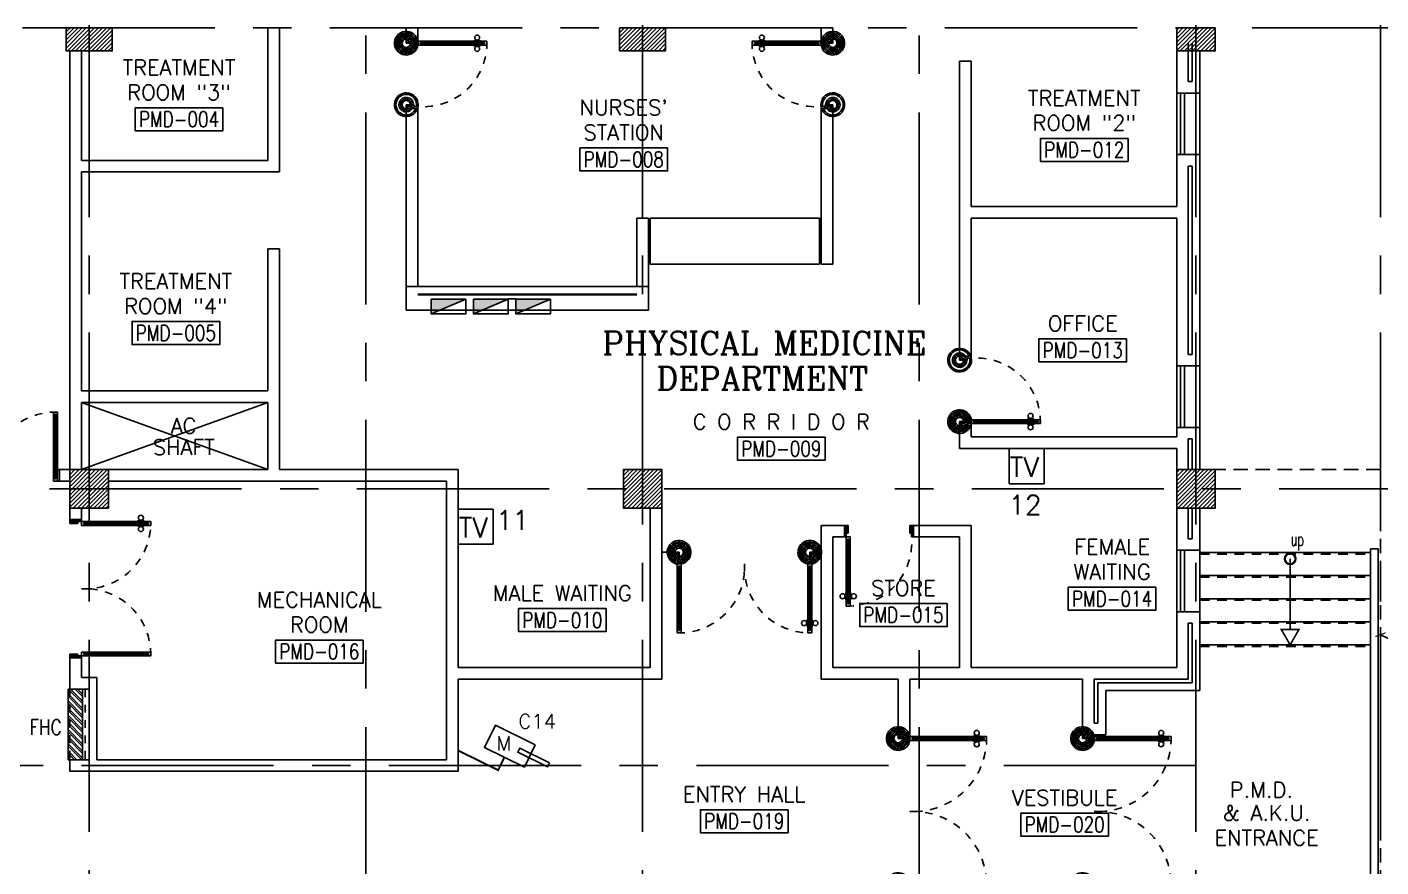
# Model space of a CAD drawing. Extents: x 417866.9 to 417960.2, y 43448 to 43538.2.
# Drawn here: x 417932.73 to 417950.34, y 43483.55 to 43494.48 of the extents above; entities that cross this region are included whole.
import ezdxf
from ezdxf.enums import TextEntityAlignment as Align

# ---------------------------------------------------------------- set-up
doc = ezdxf.new("R2010")
doc.units = 0
doc.header["$MEASUREMENT"] = 0
doc.header["$PDMODE"] = 3
doc.header["$PDSIZE"] = 0.1
for name, pattern in [('CENTERX2', [4, 2.5, -0.5, 0.5, -0.5]), ('HIDDEN', [0.375, 0.25, -0.125]), ('HIDDEN2', [0.1875, 0.125, -0.0625])]:
    doc.linetypes.add(name, pattern=pattern)
doc.layers.get('0').update_dxf_attribs({"color": 11, "linetype": 'CONTINUOUS'})
doc.layers.get('DEFPOINTS').update_dxf_attribs({"color": 11, "linetype": 'CONTINUOUS'})
for name, color, linetype in [('AX-DIM', 11, 'CONTINUOUS'), ('AXES', 11, 'CENTERX2'), ('CANOPY-LN', 11, 'CONTINUOUS'), ('COL', 11, 'CONTINUOUS'), ('COUNTER', 11, 'CONTINUOUS'), ('DIM', 11, 'CONTINUOUS'), ('DOOR', 11, 'CONTINUOUS'), ('E-CCTV', 4, 'CONTINUOUS'), ('E-PANELBX', 11, 'CONTINUOUS'), ('E-TV', 4, 'CONTINUOUS'), ('FHC', 11, 'CONTINUOUS'), ('Handrail', 11, 'CONTINUOUS'), ('HAT', 11, 'CONTINUOUS'), ('INSUL', 11, 'CONTINUOUS'), ('RM-BOX', 11, 'CONTINUOUS'), ('RM-NAME', 11, 'CONTINUOUS'), ('RM-NO', 11, 'CONTINUOUS'), ('SHAFT', 11, 'CONTINUOUS'), ('STR', 11, 'CONTINUOUS'), ('WALL', 11, 'CONTINUOUS'), ('WIN', 11, 'CONTINUOUS')]:
    doc.layers.add(name, color=color, linetype=linetype)
doc.styles.add('ROMANC', font='romanc', dxfattribs={"height": 0.1})
doc.styles.add('ROMANS', font='ROMANS.shx', dxfattribs={"width": 0.6})
doc.dimstyles.new('STANDARD in', dxfattribs={"dimtxt": 0.2, "dimasz": 0.1, "dimexe": 0.07, "dimexo": 0.05, "dimgap": 0.1, "dimtad": 1, "dimdec": 0, "dimlfac": 1000, "dimzin": 0, "dimdsep": 46, "dimtxsty": 'ROMANS', "dimblk": 'ARCHTICK', "dimcen": 0.05, "dimdle": 0.05, "dimclrd": 7, "dimclre": 7, "dimclrt": 2, "dimadec": 0, "dimazin": 0, "dimtfac": 1, "dimtdec": 0, "dimtmove": 2, "dimatfit": 3, "dimldrblk": 'ARCHTICK', "dimfxl": 0, "dimtolj": 1, "dimtzin": 0, "dimarcsym": 0})
pattern_1 = [(45, (417480.111385, 43455.963322), (-0.0265165043, 0.0265165043), [])]

# ---------------------------------------------------------------- blocks, each defined once
blk = doc.blocks.new('_ARCHTICK')
at = {"color": 0, "linetype": 'ByBlock', "const_width": 0.15}
blk.add_lwpolyline([(-0.5, -0.5), (0.5, 0.5)], dxfattribs=at)
blk = doc.blocks.new('*D194')
at = {"layer": 'AX-DIM', "color": 7, "lineweight": -2}
for p, q in [((417958.819, 43525.994), (417958.819, 43466.574)), ((417948.237, 43525.944), (417958.889, 43525.944)), ((417948.237, 43466.624), (417958.889, 43466.624))]:
    blk.add_line(p, q, dxfattribs=at)
at = {"layer": 'DEFPOINTS', "color": 0}
for p in [(417948.187, 43525.944), (417948.187, 43466.624), (417958.819, 43466.624)]:
    blk.add_point(p, dxfattribs=at)
at = {"layer": 'AX-DIM', "color": 7, "lineweight": -2, "xscale": 0.1, "yscale": 0.1, "zscale": 0.1}
for p, rotation in [((417958.819, 43525.944), 90), ((417958.819, 43466.624), 270)]:
    blk.add_blockref('_ARCHTICK', p, dxfattribs=dict(at, rotation=rotation))
at = {"layer": 'AX-DIM', "color": 2, "insert": (417958.619, 43496.284), "char_height": 0.2, "attachment_point": 5, "rotation": 90, "style": 'ROMANS'}
blk.add_mtext('\\A1;59320', dxfattribs=at)
blk = doc.blocks.new('A$C272A55A0')
at = {"layer": 'DOOR', "color": 0, "linetype": 'ByBlock'}
for p, q in [((0, 900), (0, 1050)), ((50, 1050), (0, 1050)), ((0, 900), (25, 900)), ((25, 950), (50, 950)), ((25, 900), (25, 950)), ((75, 900), (25, 900)), ((25, 850), (25, 900)), ((50, 950), (50, 1050)), ((75, 900), (75, 850)), ((1725, 900), (1775, 900)), ((1725, 900), (1725, 850)), ((1750, 950), (1750, 1050)), ((1750, 1050), (1800, 1050)), ((1775, 950), (1750, 950)), ((1775, 900), (1775, 950)), ((1800, 900), (1775, 900)), ((1775, 850), (1775, 900)), ((1800, 1050), (1800, 900)), ((42, 850), (25, 850)), ((58, 870), (42, 870)), ((42, 870), (42, 850)), ((58, 850), (58, 870)), ((75, 850), (58, 850)), ((1725, 850), (1742, 850)), ((1742, 870), (1758, 870)), ((1742, 850), (1742, 870)), ((1758, 870), (1758, 850)), ((1758, 850), (1775, 850)), ((25, 50), (42, 50)), ((25, 50), (25, 0)), ((25, 0), (75, 0)), ((75, 0), (25, 0)), ((42, 50), (42, 30)), ((42, 30), (58, 30)), ((58, 50), (75, 50)), ((58, 50), (58, 30)), ((75, 50), (75, 0)), ((1718, 160), (1709, 160)), ((1709, 95), (1709, 160)), ((1718, 95), (1709, 95)), ((1725, 173), (1718, 173)), ((1718, 173), (1718, 83)), ((1718, 95), (1718, 160)), ((1725, 83), (1718, 83)), ((1742, 50), (1725, 50)), ((1725, 50), (1725, 0)), ((1775, 0), (1725, 0)), ((1725, 0), (1775, 0)), ((1742, 50), (1742, 30)), ((1758, 30), (1742, 30)), ((1775, 50), (1758, 50)), ((1758, 50), (1758, 30)), ((1775, 173), (1782, 173)), ((1775, 83), (1782, 83)), ((1775, 50), (1775, 0)), ((1782, 173), (1782, 83)), ((1782, 160), (1791, 160)), ((1782, 95), (1782, 160)), ((1782, 95), (1791, 95)), ((1791, 95), (1791, 160))]:
    blk.add_line(p, q, dxfattribs=at)
at = {"layer": 'DOOR', "color": 9, "linetype": 'ByBlock'}
for p, q in [((50, 1050), (0, 1010)), ((50, 1050), (0, 937)), ((50, 1050), (37, 950)), ((1750, 1050), (1800, 1010)), ((1750, 1050), (1800, 937)), ((1750, 1050), (1763, 950))]:
    blk.add_line(p, q, dxfattribs=at)
at = {"layer": 'DOOR', "linetype": 'ByBlock'}
for p, q in [((25, 850), (25, 50)), ((42, 850), (42, 50)), ((58, 850), (58, 50)), ((75, 50), (75, 850)), ((1725, 50), (1725, 850)), ((1742, 850), (1742, 50)), ((1758, 850), (1758, 50)), ((1775, 850), (1775, 50))]:
    blk.add_line(p, q, dxfattribs=at)
at = {"layer": 'DOOR', "color": 0, "linetype": 'ByBlock'}
for centre in [(1676, 128), (1824, 128)]:
    blk.add_circle(centre, 32.4, dxfattribs=at)
at = {"layer": 'DOOR', "color": 9, "linetype": 'ByBlock'}
for centre, radius, start, end in [((50, 1050), 54.4, 203.2074, 270), ((50, 1050), 74.4, 227.7764, 270), ((50, 1050), 94.4, 238.0182, 270), ((50, 1050), 114, 244.0838, 257.3774), ((50, 1050), 134, 248.1598, 259.28), ((50, 1050), 154, 251.1053, 256.2858), ((50, 1050), 34.4, 180, 270), ((50, 1050), 14.4, 180, 270), ((1750, 1050), 14.4, 270, 0), ((1750, 1050), 34.4, 270, 0), ((1750, 1050), 54.4, 270, 336.7926), ((1750, 1050), 74.4, 270, 312.2236), ((1750, 1050), 94.4, 270, 301.9818), ((1750, 1050), 114, 282.6226, 295.9162), ((1750, 1050), 134, 280.72, 291.8402), ((1750, 1050), 154, 283.7142, 288.8947)]:
    blk.add_arc(centre, radius, start, end, dxfattribs=at)
at = {"layer": 'DOOR', "linetype": 'HIDDEN', "ltscale": 0.5}
for centre, start, end in [((50, 851), 268.3174, 3.2965), ((1750, 851), 176.7035, 271.6826)]:
    blk.add_arc(centre, 851, start, end, dxfattribs=at)
at = {"layer": 'WALL', "linetype": 'ByBlock'}
blk.add_line((1800, 900), (1800, 1050), dxfattribs=at)
blk = doc.blocks.new('RM1')
at = {"layer": 'RM-BOX'}
blk.add_lwpolyline([(570, -200), (-570, -200), (-570, -500), (570, -500)], close=True, dxfattribs=at)
at = {"layer": 'RM-NAME', "style": 'ROMANS'}
for tag, p in [('ROOMNAME1', (0, 324)), ('ROOMNAME2', (0, 0))]:
    blk.add_attdef(tag, text='', height=200, dxfattribs=at).set_placement(p, align=Align.MIDDLE)
at = {"layer": 'RM-NO', "style": 'ROMANS', "width": 0.8}
blk.add_attdef('ROOMNO', text='', height=200, dxfattribs=at).set_placement((0, -350), align=Align.MIDDLE)
blk = doc.blocks.new('COL50')
at = {"layer": 'COL'}
blk.add_lwpolyline([(-250, 250), (-250, -250), (250, -250), (250, 250)], close=True, dxfattribs=at)
blk = doc.blocks.new('*X58')
at = {"color": 0}
for p, q in [((238729, 32271), (239219, 32761)), ((238729, 32324), (239165, 32761)), ((238729, 32377), (239112, 32761)), ((238729, 32430), (239059, 32761)), ((238729, 32483), (239006, 32761)), ((238729, 32536), (238953, 32761)), ((238729, 32589), (238900, 32761)), ((238729, 32642), (238847, 32761)), ((238729, 32695), (238794, 32761)), ((238729, 32748), (238741, 32761)), ((238772, 32261), (239229, 32718)), ((238825, 32261), (239229, 32665)), ((238878, 32261), (239229, 32612)), ((238931, 32261), (239229, 32559)), ((238984, 32261), (239229, 32506)), ((239037, 32261), (239229, 32453)), ((239090, 32261), (239229, 32400)), ((239143, 32261), (239229, 32347)), ((239196, 32261), (239229, 32294))]:
    blk.add_line(p, q, dxfattribs=at)
blk = doc.blocks.new('DOOR90')
at = {"layer": 'DOOR', "color": 7, "linetype": 'ByBlock'}
for p, q in [((-150, 0), (0, 0)), ((-150, 0), (-150, -25)), ((0, -50), (-114, 0)), ((0, -50), (-40, 0)), ((0, -50), (0, 0)), ((-1000, -25), (-1050, -25)), ((-1050, -75), (-1050, -25)), ((-1050, -25), (-1050, -75)), ((-1000, -75), (-1050, -75)), ((-1000, -42), (-1020, -42)), ((-1020, -42), (-1020, -58)), ((-1000, -58), (-1020, -58)), ((-1000, -25), (-1000, -42)), ((-1000, -58), (-1000, -75)), ((-878, -18), (-968, -18)), ((-968, -25), (-968, -18)), ((-968, -75), (-968, -82)), ((-878, -82), (-968, -82)), ((-955, -9), (-890, -9)), ((-955, -18), (-955, -9)), ((-955, -18), (-890, -18)), ((-955, -82), (-890, -82)), ((-955, -82), (-955, -91)), ((-955, -91), (-890, -91)), ((-890, -18), (-890, -9)), ((-890, -82), (-890, -91)), ((-878, -25), (-878, -18)), ((-878, -75), (-878, -82)), ((-200, -25), (-150, -25)), ((-200, -42), (-200, -25)), ((-180, -42), (-200, -42)), ((-200, -58), (-180, -58)), ((-200, -75), (-200, -58)), ((-150, -75), (-200, -75)), ((-180, -58), (-180, -42)), ((-150, -25), (-100, -25)), ((-150, -75), (-150, -25)), ((-100, -25), (-100, -50)), ((0, -50), (-100, -37)), ((-100, -50), (0, -50)), ((-150, -875), (-100, -875)), ((-150, -900), (-150, -875)), ((0, -850), (-114, -900)), ((-100, -875), (-100, -850)), ((0, -850), (-100, -863)), ((-100, -850), (0, -850)), ((0, -850), (-40, -900)), ((0, -850), (0, -900)), ((-150, -900), (0, -900)), ((0, -900), (-150, -900))]:
    blk.add_line(p, q, dxfattribs=at)
at = {"layer": 'DOOR', "linetype": 'ByBlock'}
for p, q in [((-200, -25), (-1000, -25)), ((-200, -42), (-1000, -42)), ((-200, -58), (-1000, -58)), ((-1000, -75), (-200, -75))]:
    blk.add_line(p, q, dxfattribs=at)
at = {"layer": 'DOOR', "color": 7, "linetype": 'ByBlock'}
for centre in [(-923, 24), (-923, -124)]:
    blk.add_circle(centre, 32.4, dxfattribs=at)
for centre, radius, start, end in [((0, -50), 154, 161.1053, 166.2858), ((0, -50), 94.4, 148.0182, 180), ((0, -50), 134, 158.1598, 169.28), ((0, -50), 114, 154.0838, 167.3774), ((0, -50), 74.4, 137.7764, 180), ((0, -50), 54.4, 113.2074, 180), ((0, -50), 34.4, 90, 180), ((0, -50), 14.4, 90, 180), ((0, -850), 134, 190.72, 201.8402), ((0, -850), 94.4, 180, 211.9818), ((0, -850), 74.4, 180, 222.2236), ((0, -850), 54.4, 180, 246.7926), ((0, -850), 34.4, 180, 270), ((0, -850), 14.4, 180, 270), ((0, -850), 154, 193.7142, 198.8947)]:
    blk.add_arc(centre, radius, start, end, dxfattribs=at)
at = {"layer": 'DOOR', "linetype": 'HIDDEN', "ltscale": 0.5}
blk.add_arc((-222, -50), 828, 178.2701, 275.003, dxfattribs=at)
blk = doc.blocks.new('*X56')
at = {"color": 0}
for p, q in [((245929, 32312), (246378, 32761)), ((245929, 32365), (246325, 32761)), ((245929, 32418), (246272, 32761)), ((245929, 32471), (246219, 32761)), ((245929, 32524), (246166, 32761)), ((245929, 32577), (246113, 32761)), ((245929, 32630), (246060, 32761)), ((245929, 32683), (246007, 32761)), ((245929, 32736), (245954, 32761)), ((245929, 32259), (246429, 32759)), ((245984, 32261), (246429, 32706)), ((246037, 32261), (246429, 32652)), ((246090, 32261), (246429, 32599)), ((246143, 32261), (246429, 32546)), ((246196, 32261), (246429, 32493)), ((246249, 32261), (246429, 32440)), ((246302, 32261), (246429, 32387)), ((246355, 32261), (246429, 32334)), ((246408, 32261), (246429, 32281))]:
    blk.add_line(p, q, dxfattribs=at)
blk = doc.blocks.new('A$C010A25D0')
at = {"layer": 'DOOR', "color": 0, "linetype": 'ByBlock'}
for p, q in [((0, 2031), (0, 1981)), ((0, 1981), (0, 2031)), ((50, 2031), (0, 2031)), ((50, 1981), (0, 1981)), ((30, 2014), (30, 1998)), ((50, 2014), (30, 2014)), ((50, 1998), (30, 1998)), ((50, 2031), (50, 2014)), ((50, 1998), (50, 1981)), ((83, 2031), (83, 2038)), ((173, 2038), (83, 2038)), ((83, 1981), (83, 1974)), ((173, 1974), (83, 1974)), ((95, 2038), (95, 2047)), ((95, 2047), (160, 2047)), ((95, 2038), (160, 2038)), ((95, 1974), (95, 1965)), ((95, 1974), (160, 1974)), ((95, 1965), (160, 1965)), ((160, 2038), (160, 2047)), ((160, 1974), (160, 1965)), ((173, 2031), (173, 2038)), ((173, 1981), (173, 1974)), ((950, 2014), (950, 2031)), ((950, 2031), (1000, 2031)), ((970, 2014), (950, 2014)), ((950, 1981), (950, 1998)), ((950, 1998), (970, 1998)), ((1000, 1981), (950, 1981)), ((970, 1998), (970, 2014)), ((1000, 2056), (1000, 2031)), ((1000, 2056), (1150, 2056)), ((1000, 1981), (1000, 2031)), ((1000, 2031), (1050, 2031)), ((1050, 2031), (1050, 2006)), ((1050, 2006), (1150, 2006)), ((1150, 2006), (1150, 2056)), ((50, 131), (0, 131)), ((0, 131), (0, 81)), ((0, 81), (0, 131)), ((50, 81), (0, 81)), ((50, 114), (30, 114)), ((30, 98), (30, 114)), ((50, 98), (30, 98)), ((50, 114), (50, 131)), ((50, 81), (50, 98)), ((173, 138), (83, 138)), ((83, 131), (83, 138)), ((83, 81), (83, 74)), ((173, 74), (83, 74)), ((95, 147), (160, 147)), ((95, 138), (95, 147)), ((95, 138), (160, 138)), ((95, 74), (160, 74)), ((95, 74), (95, 65)), ((95, 65), (160, 65)), ((160, 138), (160, 147)), ((160, 74), (160, 65)), ((173, 131), (173, 138)), ((173, 81), (173, 74)), ((1000, 131), (950, 131)), ((950, 131), (950, 114)), ((950, 114), (970, 114)), ((970, 98), (950, 98)), ((950, 98), (950, 81)), ((950, 81), (1000, 81)), ((970, 114), (970, 98)), ((1000, 131), (1000, 81)), ((1000, 56), (1000, 81)), ((1000, 81), (1050, 81)), ((1000, 56), (1150, 56)), ((1050, 81), (1050, 106)), ((1050, 106), (1150, 106)), ((1150, 106), (1150, 56))]:
    blk.add_line(p, q, dxfattribs=at)
at = {"layer": 'DOOR', "linetype": 'ByBlock'}
for p, q in [((950, 2031), (50, 2031)), ((950, 2014), (50, 2014)), ((950, 1998), (50, 1998)), ((50, 1981), (950, 1981)), ((50, 131), (950, 131)), ((950, 114), (50, 114)), ((950, 98), (50, 98)), ((950, 81), (50, 81)), ((1150, 56), (1000, 56))]:
    blk.add_line(p, q, dxfattribs=at)
at = {"layer": 'DOOR', "color": 9, "linetype": 'ByBlock'}
for p, q in [((1150, 2006), (1037, 2056)), ((1150, 2006), (1050, 2019)), ((1150, 2006), (1110, 2056)), ((1150, 106), (1037, 56)), ((1150, 106), (1050, 93)), ((1150, 106), (1110, 56))]:
    blk.add_line(p, q, dxfattribs=at)
at = {"layer": 'DOOR', "color": 0, "linetype": 'ByBlock'}
for centre in [(128, 2079), (128, 1932), (128, 179), (128, 32)]:
    blk.add_circle(centre, 32.4, dxfattribs=at)
at = {"layer": 'DOOR', "linetype": 'HIDDEN', "ltscale": 0.5}
for centre, start, end in [((951, 2006), 178.494, 272.9568), ((951, 106), 87.0432, 181.506)]:
    blk.add_arc(centre, 951, start, end, dxfattribs=at)
at = {"layer": 'DOOR', "color": 9, "linetype": 'ByBlock'}
for centre, radius, start, end in [((1150, 2006), 154, 161.1053, 166.2858), ((1150, 2006), 134, 158.1598, 169.28), ((1150, 2006), 114, 154.0838, 167.3774), ((1150, 2006), 94.4, 148.0182, 180), ((1150, 2006), 74.4, 137.7764, 180), ((1150, 2006), 54.4, 113.2074, 180), ((1150, 2006), 34.4, 90, 180), ((1150, 2006), 14.4, 90, 180), ((1150, 106), 154, 193.7142, 198.8947), ((1150, 106), 134, 190.72, 201.8402), ((1150, 106), 114, 192.6226, 205.9162), ((1150, 106), 94.4, 180, 211.9818), ((1150, 106), 74.4, 180, 222.2236), ((1150, 106), 54.4, 180, 246.7926), ((1150, 106), 34.4, 180, 270), ((1150, 106), 14.4, 180, 270)]:
    blk.add_arc(centre, radius, start, end, dxfattribs=at)
at = {"layer": 'WALL'}
blk.add_line((1000, 56), (1150, 56), dxfattribs=at)
blk = doc.blocks.new('*X68')
at = {"color": 0}
for p, q in [((253129, 32299), (253590, 32761)), ((253129, 32352), (253537, 32761)), ((253129, 32405), (253484, 32761)), ((253129, 32458), (253431, 32761)), ((253129, 32511), (253378, 32761)), ((253129, 32564), (253325, 32761)), ((253129, 32617), (253272, 32761)), ((253129, 32670), (253219, 32761)), ((253129, 32723), (253166, 32761)), ((253143, 32261), (253629, 32746)), ((253197, 32261), (253629, 32693)), ((253250, 32261), (253629, 32640)), ((253303, 32261), (253629, 32587)), ((253356, 32261), (253629, 32534)), ((253409, 32261), (253629, 32481)), ((253462, 32261), (253629, 32428)), ((253515, 32261), (253629, 32375)), ((253568, 32261), (253629, 32322)), ((253621, 32261), (253629, 32269))]:
    blk.add_line(p, q, dxfattribs=at)
blk = doc.blocks.new('E-PBX')
at = {"layer": 'E-PANELBX'}
h = blk.add_hatch(color=256, dxfattribs=at)
h.paths.add_polyline_path([(34, 190), (-225, 190), (34, 81)])
h.paths.add_polyline_path([(225, 190), (34, 190), (34, 81), (225, 0)])
blk.add_line((225, 0), (-225, 190), dxfattribs=at)
blk.add_lwpolyline([(-225, 190), (225, 190), (225, 0), (-225, 0)], close=True, dxfattribs=at)
blk = doc.blocks.new('fe-door')
at = {"layer": 'DOOR', "color": 0, "linetype": 'ByBlock'}
for p, q in [((-900, 1775), (-900, 1725)), ((-900, 1725), (-900, 1775)), ((-850, 1775), (-900, 1775)), ((-850, 1775), (-850, 1758)), ((-818, 1775), (-818, 1782)), ((-728, 1782), (-818, 1782)), ((-805, 1782), (-805, 1791)), ((-805, 1791), (-740, 1791)), ((-805, 1782), (-740, 1782)), ((-740, 1782), (-740, 1791)), ((-728, 1775), (-728, 1782)), ((-50, 1758), (-50, 1775)), ((-50, 1775), (0, 1775)), ((150, 1800), (0, 1800)), ((0, 1800), (0, 1775)), ((0, 1725), (0, 1775)), ((0, 1775), (150, 1775)), ((150, 1775), (150, 1800)), ((-850, 1725), (-900, 1725)), ((-870, 1758), (-870, 1742)), ((-850, 1758), (-870, 1758)), ((-850, 1742), (-870, 1742)), ((-850, 1742), (-850, 1725)), ((-818, 1725), (-818, 1718)), ((-728, 1718), (-818, 1718)), ((-805, 1718), (-805, 1709)), ((-805, 1718), (-740, 1718)), ((-805, 1709), (-740, 1709)), ((-740, 1718), (-740, 1709)), ((-728, 1725), (-728, 1718)), ((-30, 1758), (-50, 1758)), ((-50, 1725), (-50, 1742)), ((-50, 1742), (-30, 1742)), ((0, 1725), (-50, 1725)), ((-30, 1742), (-30, 1758)), ((0, 75), (0, 25)), ((0, 75), (50, 75)), ((0, 0), (0, 25)), ((0, 25), (50, 25)), ((150, 25), (0, 25)), ((0, 0), (150, 0)), ((30, 58), (30, 42)), ((50, 58), (30, 58)), ((30, 42), (50, 42)), ((50, 75), (50, 58)), ((50, 42), (50, 25)), ((150, 25), (150, 0)), ((850, 58), (850, 75)), ((850, 75), (900, 75)), ((850, 58), (870, 58)), ((850, 25), (850, 42)), ((850, 42), (870, 42)), ((850, 25), (900, 25)), ((870, 42), (870, 58)), ((900, 25), (900, 75)), ((900, 75), (900, 25))]:
    blk.add_line(p, q, dxfattribs=at)
at = {"layer": 'DOOR', "linetype": 'ByBlock'}
for p, q in [((-50, 1775), (-850, 1775)), ((-50, 1758), (-850, 1758)), ((-50, 1742), (-850, 1742)), ((-850, 1725), (-50, 1725)), ((850, 75), (50, 75)), ((50, 58), (850, 58)), ((50, 42), (850, 42)), ((50, 25), (850, 25))]:
    blk.add_line(p, q, dxfattribs=at)
at = {"layer": 'DOOR', "color": 0, "linetype": 'ByBlock'}
for centre in [(-773, 1824), (-773, 1676)]:
    blk.add_circle(centre, 32.4, dxfattribs=at)
at = {"layer": 'DOOR', "linetype": 'HIDDEN', "ltscale": 0.5}
for centre, start, end in [((-49, 1750), 178.3174, 273.2965), ((49, 50), 358.3174, 93.2965)]:
    blk.add_arc(centre, 851, start, end, dxfattribs=at)
at = {"layer": 'WALL'}
for p, q in [((0, 1800), (150, 1800)), ((0, 0), (150, 0))]:
    blk.add_line(p, q, dxfattribs=at)
at = {"layer": 'WALL', "linetype": 'ByBlock'}
blk.add_line((0, 1800), (150, 1800), dxfattribs=at)

msp = doc.modelspace()

# ---------------------------------------------------------------- hatches: boundary and pattern name
at = {"layer": 'FHC', "linetype": 'ByBlock', "ltscale": 0.3}
h = msp.add_hatch(dxfattribs=at)
h.set_pattern_fill('ANSI32', color=11, scale=175, angle=-90, style=0)
h.set_pattern_definition([(315, (417902.21061, 43718.0655), (0.046403882, 0.046403882), []), (315, (417902.21061, 43718.034566), (0.046403882, 0.046403882), [])])
h.paths.add_polyline_path([(417933.2616, 43484.9493), (417933.4516, 43484.9493), (417933.4516, 43485.8693), (417933.2616, 43485.8693)])
h.paths.add_polyline_path([(417932.8405, 43486.0819), (417933.2613, 43486.0819), (417933.2613, 43485.8194), (417932.8405, 43485.8194)], flags=9)
at = {"layer": 'HAT'}
h = msp.add_hatch(dxfattribs=at)
h.set_pattern_fill('ANSI31', color=256, scale=0.3, style=0)
h.set_pattern_definition(pattern_1)
h.paths.add_polyline_path([(417933.5366, 43494.1743), (417933.5366, 43494.4743), (417933.8366, 43494.4743), (417933.8366, 43494.1743)])
h.paths.add_polyline_path([(417933.2366, 43494.1743), (417933.2366, 43494.4743), (417933.5366, 43494.4743), (417933.5366, 43494.1743)])
h = msp.add_hatch(dxfattribs=at)
h.set_pattern_fill('ANSI31', color=256, scale=0.3, style=0)
h.set_pattern_definition(pattern_1)
h.paths.add_polyline_path([(417940.7366, 43494.4743), (417940.7366, 43494.1743), (417940.4366, 43494.1743), (417940.4366, 43494.4743)])
h.paths.add_polyline_path([(417941.0366, 43494.4743), (417941.0366, 43494.1743), (417940.7366, 43494.1743), (417940.7366, 43494.4743)])
h = msp.add_hatch(dxfattribs=at)
h.set_pattern_fill('ANSI31', color=256, scale=0.3, style=0)
h.set_pattern_definition([(45, (417480.111385, 43455.643322), (-0.0265165043, 0.0265165043), [])])
h.paths.add_polyline_path([(417947.9366, 43494.4743), (417947.6866, 43494.4743), (417947.6866, 43494.1743), (417947.9366, 43494.1743)])
h.paths.add_polyline_path([(417948.1866, 43494.4743), (417947.9366, 43494.4743), (417947.9366, 43494.1743), (417948.1866, 43494.1743)])

# ---------------------------------------------------------------- linework, layer by layer
at = {"layer": 'AXES'}
for p, q in [((417933.5366, 43460.01), (417933.5366, 43537.5491)), ((417940.7366, 43460.01), (417940.7366, 43537.5491)), ((417947.9366, 43460.01), (417947.9366, 43537.5491)), ((417950.3366, 43460.01), (417950.3366, 43537.5491)), ((417937.1366, 43466.8743), (417937.1366, 43525.6943)), ((417944.3366, 43466.8743), (417944.3366, 43525.6943)), ((417959.1694, 43494.4743), (417889.6966, 43494.4743)), ((417959.5194, 43488.4743), (417889.6966, 43488.4743)), ((417947.9366, 43484.8743), (417873.4766, 43484.8743))]:
    msp.add_line(p, q, dxfattribs=at)
at = {"layer": 'CANOPY-LN', "linetype": 'HIDDEN2', "ltscale": 1.5}
for p, q in [((417950.3366, 43488.7243), (417948.1866, 43488.7243)), ((417950.3366, 43481.0243), (417950.3366, 43488.7243))]:
    msp.add_line(p, q, dxfattribs=at)
at = {"layer": 'COL'}
for points in [[(417933.2366, 43494.4743), (417933.8366, 43494.4743), (417933.8366, 43494.1743), (417933.2366, 43494.1743)], [(417941.0366, 43494.1743), (417940.4366, 43494.1743), (417940.4366, 43494.4743), (417941.0366, 43494.4743)], [(417947.6866, 43494.4743), (417948.1866, 43494.4743), (417948.1866, 43494.1743), (417947.6866, 43494.1743)]]:
    msp.add_lwpolyline(points, close=True, dxfattribs=at)
at = {"layer": 'COUNTER'}
msp.add_lwpolyline([(417940.8366, 43491.9993), (417940.8366, 43491.3993), (417943.0366, 43491.3993), (417943.0366, 43491.9993)], close=True, dxfattribs=at)
at = {"layer": 'E-CCTV', "color": 4, "const_width": 0.025}
msp.add_lwpolyline([(417938.9394, 43484.9808), (417938.8572, 43484.8134), (417938.3381, 43485.0685)], dxfattribs=at)
at = {"layer": 'E-CCTV', "color": 4, "linetype": 'Continuous'}
for points in [[(417939.3412, 43485.1421), (417938.8217, 43485.3974), (417938.6797, 43485.1084), (417939.1992, 43484.8531)], [(417939.5257, 43484.9102), (417939.1399, 43485.0998), (417939.1132, 43485.0456), (417939.4991, 43484.856)]]:
    msp.add_3dface(points, dxfattribs=at)
at = {"layer": 'E-PANELBX'}
msp.add_line((417939.088, 43490.9493), (417938.988, 43490.9493), dxfattribs=at)
at = {"layer": 'E-TV', "color": 4}
for p, q in [((417945.9609, 43488.9993), (417945.506, 43488.9993)), ((417945.506, 43488.9993), (417945.506, 43488.5416)), ((417945.9609, 43488.9993), (417945.9609, 43488.5416)), ((417945.506, 43488.5416), (417945.9614, 43488.5416)), ((417938.7916, 43488.21), (417938.3366, 43488.21)), ((417938.3366, 43488.21), (417938.3366, 43487.7523)), ((417938.7916, 43488.21), (417938.7916, 43487.7523)), ((417938.3366, 43487.7523), (417938.7921, 43487.7523))]:
    msp.add_line(p, q, dxfattribs=at)
at = {"layer": 'FHC', "linetype": 'ByBlock', "ltscale": 0.3}
for p, q in [((417933.2616, 43484.9493), (417933.2616, 43485.8693)), ((417933.2616, 43485.8693), (417933.4516, 43485.8693)), ((417933.4516, 43485.8693), (417933.4516, 43484.9493)), ((417933.4516, 43484.9493), (417933.2616, 43484.9493))]:
    msp.add_line(p, q, dxfattribs=at)
at = {"layer": 'FHC', "color": 250, "linetype": 'HIDDEN', "ltscale": 0.25}
msp.add_line((417933.2866, 43485.8665), (417933.2866, 43484.9538), dxfattribs=at)
at = {"layer": 'Handrail'}
for p, q in [((417950.2066, 43487.6954), (417950.2066, 43482.6993)), ((417950.2066, 43487.6954), (417950.3066, 43487.6954)), ((417950.3066, 43487.6954), (417950.3066, 43482.6993))]:
    msp.add_line(p, q, dxfattribs=at)
at = {"layer": 'INSUL'}
for p, q in [((417947.8366, 43494.2743), (417947.8366, 43493.7743)), ((417947.8866, 43494.2743), (417947.8866, 43493.7743)), ((417947.8866, 43493.7743), (417947.8366, 43493.7743)), ((417947.8866, 43492.6743), (417947.8366, 43492.6743)), ((417947.8366, 43492.6743), (417947.8366, 43490.2243)), ((417947.8866, 43492.6743), (417947.8866, 43490.2243)), ((417947.8866, 43490.2243), (417947.8366, 43490.2243)), ((417947.8366, 43488.7243), (417947.8366, 43489.1243)), ((417947.8866, 43489.1243), (417947.8366, 43489.1243)), ((417947.8866, 43488.7243), (417947.8866, 43489.1243)), ((417947.8366, 43487.8243), (417947.8366, 43488.2243)), ((417947.8866, 43487.8243), (417947.8866, 43488.2243)), ((417947.8866, 43487.8243), (417947.8366, 43487.8243)), ((417947.8366, 43485.9993), (417947.8366, 43486.7243)), ((417947.8866, 43486.7243), (417947.8366, 43486.7243)), ((417947.8866, 43485.9493), (417947.8866, 43486.7243)), ((417946.6116, 43485.4243), (417946.6116, 43485.9993)), ((417946.6116, 43485.9993), (417947.8366, 43485.9993)), ((417946.6616, 43485.4243), (417946.6616, 43485.9493)), ((417946.6616, 43485.9493), (417947.8866, 43485.9493)), ((417946.6616, 43485.4243), (417946.6116, 43485.4243))]:
    msp.add_line(p, q, dxfattribs=at)
at = {"layer": 'SHAFT'}
for p, q in [((417933.4366, 43488.7243), (417935.8616, 43489.5993)), ((417933.4366, 43489.5993), (417935.8616, 43488.7243))]:
    msp.add_line(p, q, dxfattribs=at)
at = {"layer": 'STR'}
for p, q in [((417947.9866, 43487.6447), (417950.2066, 43487.6447)), ((417949.1616, 43487.5647), (417949.1616, 43486.6447)), ((417947.9866, 43487.3447), (417950.2066, 43487.3447)), ((417947.9866, 43487.0447), (417950.2066, 43487.0447)), ((417947.9866, 43486.7447), (417950.2066, 43486.7447)), ((417947.9866, 43486.4447), (417950.2066, 43486.4447))]:
    msp.add_line(p, q, dxfattribs=at)
at = {"layer": 'STR', "linetype": 'HIDDEN2'}
for p, q in [((417947.9866, 43487.6247), (417950.2066, 43487.6247)), ((417947.9866, 43487.3247), (417950.2066, 43487.3247)), ((417947.9866, 43487.0247), (417950.2066, 43487.0247)), ((417947.9866, 43486.7247), (417950.2066, 43486.7247)), ((417947.9866, 43486.4247), (417950.2066, 43486.4247))]:
    msp.add_line(p, q, dxfattribs=at)
at = {"layer": 'STR', "const_width": 0.0215}
msp.add_lwpolyline([(417949.2771, 43486.6447), (417949.0461, 43486.6447), (417949.1616, 43486.4447)], close=True, dxfattribs=at)
at = {"layer": 'STR'}
for radius in [0.075, 0.065]:
    msp.add_circle((417949.1616, 43487.5647), radius, dxfattribs=at)
at = {"layer": 'WALL'}
for p, q in [((417935.8616, 43494.4743), (417935.8616, 43492.7493)), ((417935.8616, 43494.4743), (417936.0116, 43494.4743)), ((417936.0116, 43494.4743), (417936.0116, 43492.5993)), ((417937.6616, 43494.4743), (417937.6616, 43494.3243)), ((417937.8116, 43494.4743), (417937.6616, 43494.4743)), ((417937.8116, 43494.4743), (417937.8116, 43494.3243)), ((417943.0616, 43494.4743), (417943.0616, 43494.3243)), ((417943.2116, 43494.4743), (417943.0616, 43494.4743)), ((417943.2116, 43494.4743), (417943.2116, 43494.3243)), ((417937.8116, 43494.3243), (417937.6616, 43494.3243)), ((417943.0616, 43494.3243), (417943.2116, 43494.3243)), ((417933.2866, 43494.1743), (417933.2866, 43488.7243)), ((417933.4366, 43494.1743), (417933.4366, 43492.7493)), ((417947.6866, 43494.1743), (417947.6866, 43493.6243)), ((417947.9866, 43494.1743), (417947.9866, 43493.6243)), ((417945.0116, 43494.0393), (417944.8616, 43494.0393)), ((417944.8616, 43494.0393), (417944.8616, 43490.1993)), ((417945.0116, 43494.0393), (417945.0116, 43492.1493)), ((417947.9866, 43493.6243), (417947.6866, 43493.6243)), ((417937.6616, 43493.4243), (417937.6616, 43490.7993)), ((417937.8116, 43493.4243), (417937.6616, 43493.4243)), ((417937.8116, 43493.4243), (417937.8116, 43491.1093)), ((417943.0616, 43493.4243), (417943.0616, 43491.3993)), ((417943.0616, 43493.4243), (417943.2116, 43493.4243)), ((417943.2116, 43493.4243), (417943.2116, 43491.3993)), ((417933.4366, 43492.7493), (417935.8616, 43492.7493)), ((417947.9866, 43492.8243), (417947.6866, 43492.8243)), ((417947.6866, 43492.8243), (417947.6866, 43492.1493)), ((417947.9866, 43492.8243), (417947.9866, 43490.0743)), ((417933.4366, 43492.5993), (417936.0116, 43492.5993)), ((417933.4366, 43492.5993), (417933.4366, 43489.7493)), ((417947.6866, 43492.1493), (417945.0116, 43492.1493)), ((417940.6616, 43491.9993), (417940.6616, 43491.1093)), ((417940.8116, 43491.9993), (417940.6616, 43491.9993)), ((417940.8116, 43491.9993), (417940.8116, 43490.7993)), ((417947.6866, 43491.9993), (417945.0116, 43491.9993)), ((417945.0116, 43491.9993), (417945.0116, 43490.1993)), ((417947.6866, 43491.9993), (417947.6866, 43490.0743)), ((417935.8616, 43491.5993), (417935.8616, 43489.7493)), ((417935.8616, 43491.5993), (417936.0116, 43491.5993)), ((417936.0116, 43491.5993), (417936.0116, 43488.7243)), ((417943.0616, 43491.3993), (417943.2116, 43491.3993)), ((417940.8116, 43491.1093), (417937.6616, 43491.1093)), ((417940.6616, 43491.0093), (417937.8116, 43491.0093)), ((417940.6616, 43490.9993), (417937.8116, 43490.9993)), ((417940.8116, 43490.7993), (417937.6616, 43490.7993)), ((417945.0116, 43490.1993), (417944.8616, 43490.1993)), ((417947.9866, 43490.0743), (417947.6866, 43490.0743)), ((417933.4366, 43489.7493), (417935.8616, 43489.7493)), ((417933.4366, 43489.5993), (417935.8616, 43489.5993)), ((417933.4366, 43489.5993), (417933.4366, 43488.7243)), ((417935.8616, 43489.5993), (417935.8616, 43488.7243)), ((417944.8616, 43489.2993), (417944.8616, 43488.9993)), ((417945.0116, 43489.2993), (417944.8616, 43489.2993)), ((417945.0116, 43489.2993), (417945.0116, 43489.1493)), ((417947.6866, 43489.1493), (417945.0116, 43489.1493)), ((417947.9866, 43489.2743), (417947.6866, 43489.2743)), ((417947.6866, 43489.1493), (417947.6866, 43489.2743)), ((417947.9866, 43488.7243), (417947.9866, 43489.2743)), ((417947.6866, 43488.9993), (417944.8616, 43488.9993)), ((417947.6866, 43488.7243), (417947.6866, 43488.9993)), ((417933.1491, 43488.7243), (417933.2858, 43488.7243)), ((417933.1491, 43488.5743), (417933.1491, 43488.7243)), ((417933.7866, 43488.7243), (417935.8616, 43488.7243)), ((417936.0116, 43488.7243), (417938.3366, 43488.7243)), ((417938.3366, 43488.7243), (417938.3366, 43486.1493)), ((417933.1491, 43488.5743), (417933.2858, 43488.5743)), ((417933.7866, 43488.5743), (417938.1866, 43488.5743)), ((417938.1866, 43488.5743), (417938.1866, 43484.9493)), ((417933.2866, 43488.2243), (417933.2866, 43488.0743)), ((417933.4366, 43488.2243), (417933.4366, 43488.0743)), ((417940.8366, 43486.1493), (417940.8366, 43488.2243)), ((417940.9866, 43485.9993), (417940.9866, 43488.2243)), ((417947.6866, 43487.6743), (417947.6866, 43488.2243)), ((417947.9866, 43487.6743), (417947.9866, 43488.2243)), ((417933.4366, 43488.0743), (417933.2866, 43488.0743)), ((417943.0616, 43487.9993), (417943.0616, 43485.9993)), ((417943.3616, 43487.9993), (417943.0616, 43487.9993)), ((417943.3616, 43487.9993), (417943.3616, 43487.8493)), ((417945.0116, 43487.9993), (417944.2616, 43487.9993)), ((417944.2616, 43487.9993), (417944.2616, 43487.8493)), ((417945.0116, 43487.9993), (417945.0116, 43486.1493)), ((417943.2116, 43487.8493), (417943.2116, 43486.1493)), ((417943.3616, 43487.8493), (417943.2116, 43487.8493)), ((417944.8616, 43487.8493), (417944.2616, 43487.8493)), ((417944.8616, 43487.8493), (417944.8616, 43486.1493)), ((417940.9866, 43487.6493), (417941.1616, 43487.6493)), ((417941.1616, 43487.6493), (417941.1616, 43487.4993)), ((417942.9616, 43487.6493), (417942.9616, 43487.4993)), ((417942.9616, 43487.6493), (417943.0616, 43487.6493)), ((417947.9866, 43487.6743), (417947.6866, 43487.6743)), ((417947.6866, 43486.1493), (417947.6866, 43486.8743)), ((417947.9866, 43486.8743), (417947.6866, 43486.8743)), ((417947.9866, 43485.8493), (417947.9866, 43486.8743)), ((417933.2866, 43486.2743), (417933.2866, 43485.8693)), ((417933.4366, 43486.2743), (417933.2866, 43486.2743)), ((417933.4366, 43486.2743), (417933.4366, 43486.0193)), ((417933.4366, 43486.0193), (417933.6366, 43486.0193)), ((417933.6366, 43486.0193), (417933.6366, 43484.9493)), ((417938.3366, 43486.1493), (417940.8366, 43486.1493)), ((417938.3366, 43485.9993), (417938.3366, 43484.7993)), ((417938.3366, 43485.9993), (417940.9866, 43485.9993)), ((417943.0616, 43485.9993), (417944.0616, 43485.9993)), ((417943.2116, 43486.1493), (417944.8616, 43486.1493)), ((417944.0616, 43485.2743), (417944.0616, 43485.9993)), ((417944.2116, 43485.9993), (417946.4616, 43485.9993)), ((417944.2116, 43485.2743), (417944.2116, 43485.9993)), ((417945.0116, 43486.1493), (417947.6866, 43486.1493)), ((417946.4616, 43485.2743), (417946.4616, 43485.9993)), ((417946.8116, 43486.1493), (417947.6866, 43486.1493)), ((417933.2866, 43485.8693), (417933.5366, 43485.8693)), ((417933.5366, 43485.8693), (417933.5366, 43484.9493)), ((417946.7616, 43485.2743), (417946.7616, 43485.8493)), ((417946.7616, 43485.8493), (417947.9866, 43485.8493)), ((417944.2116, 43485.2743), (417944.0616, 43485.2743)), ((417946.7616, 43485.2743), (417946.4616, 43485.2743)), ((417933.5366, 43484.9493), (417933.2843, 43484.9493)), ((417933.2866, 43484.9493), (417933.2866, 43484.7993)), ((417933.4866, 43484.9493), (417933.4866, 43484.9493)), ((417938.1866, 43484.9493), (417933.6366, 43484.9493)), ((417938.3366, 43484.7993), (417933.2866, 43484.7993))]:
    msp.add_line(p, q, dxfattribs=at)
at = {"layer": 'WALL', "color": 250, "linetype": 'HIDDEN', "ltscale": 0.25}
msp.add_line((417933.4866, 43485.8627), (417933.4866, 43484.9611), dxfattribs=at)
at = {"layer": 'WIN'}
for p, q in [((417947.6866, 43493.6243), (417947.6866, 43492.8243)), ((417947.7366, 43493.6243), (417947.7366, 43492.8243)), ((417947.7866, 43493.6243), (417947.7866, 43492.8243)), ((417947.9866, 43493.6243), (417947.9866, 43492.8243)), ((417947.6866, 43490.0743), (417947.6866, 43489.2743)), ((417947.7366, 43490.0743), (417947.7366, 43489.2743)), ((417947.7866, 43490.0743), (417947.7866, 43489.2743)), ((417947.9866, 43490.0743), (417947.9866, 43489.2743)), ((417947.6866, 43487.6743), (417947.6866, 43486.8743)), ((417947.7366, 43487.6743), (417947.7366, 43486.8743)), ((417947.7866, 43487.6743), (417947.7866, 43486.8743)), ((417947.9866, 43487.6743), (417947.9866, 43486.8743))]:
    msp.add_line(p, q, dxfattribs=at)

# ---------------------------------------------------------------- block references
at = {"layer": 'COL', "xscale": -0.001000000047497451, "yscale": 0.0009999999892897904, "zscale": 0.001}
for p in [(417933.5366, 43488.4743), (417940.7366, 43488.4743), (417947.9366, 43488.4743)]:
    msp.add_blockref('COL50', p, dxfattribs=at)
at = {"layer": 'DIM', "xscale": 0.0009999999892897904, "yscale": 0.0009999999892897904, "zscale": 0.001, "rotation": 90}
msp.add_blockref('fe-door', (417933.1491, 43488.5743), dxfattribs=at)
at = {"layer": 'DOOR', "color": 0, "yscale": 0.0009999999892897904, "zscale": 0.001}
for name, p, xscale in [('DOOR90', (417937.6616, 43494.3243), -0.001000000047497451), ('DOOR90', (417943.2116, 43494.3243), 0.001000000047497451), ('A$C272A55A0', (417941.1616, 43486.599), 0.001000000047497451), ('A$C010A25D0', (417945.2119, 43483.2184), -0.001000000047497451), ('A$C010A25D0', (417947.6119, 43483.2184), -0.001000000047497451)]:
    msp.add_blockref(name, p, dxfattribs=dict(at, xscale=xscale))
at = {"layer": 'DOOR', "xscale": 0.001000000047497451, "yscale": 0.0009999999892897904, "zscale": 0.001, "rotation": 180}
msp.add_blockref('DOOR90', (417944.8616, 43489.2993), dxfattribs=at)
at = {"layer": 'DOOR', "color": 0, "xscale": 0.0009999999892897904, "yscale": 0.0009999999892897904, "zscale": 0.001, "rotation": 90}
for name, p in [('A$C272A55A0', (417934.337, 43486.2743)), ('DOOR90', (417943.3616, 43487.9993))]:
    msp.add_blockref(name, p, dxfattribs=at)
at = {"layer": 'E-PANELBX', "xscale": -0.001000000047497451, "yscale": 0.0009999999892897904, "zscale": 0.001}
for p in [(417938.213, 43490.7513), (417938.763, 43490.7513), (417939.313, 43490.7513)]:
    msp.add_blockref('E-PBX', p, dxfattribs=at)
at = {"layer": 'HAT', "xscale": 0.001000000047497451, "yscale": 0.0009999999892897904, "zscale": 0.001}
for p, values in [((417934.7057, 43493.6344), {'ROOMNO': 'PMD-004', 'ROOMNAME2': 'ROOM "3"', 'ROOMNAME1': 'TREATMENT'}), ((417946.4832, 43493.2361), {'ROOMNO': 'PMD-012', 'ROOMNAME2': 'ROOM "2"', 'ROOMNAME1': 'TREATMENT'}), ((417940.492, 43493.1125), {'ROOMNO': 'PMD-008', 'ROOMNAME2': 'STATION', 'ROOMNAME1': "NURSES'"}), ((417934.6646, 43490.8529), {'ROOMNO': 'PMD-005', 'ROOMNAME2': 'ROOM "4"', 'ROOMNAME1': 'TREATMENT'}), ((417946.4634, 43490.6274), {'ROOMNO': 'PMD-013', 'ROOMNAME2': 'OFFICE'}), ((417942.542, 43489.3471), {'ROOMNO': 'PMD-009', 'ROOMNAME2': 'C O R R I D O R'}), ((417946.8453, 43487.3941), {'ROOMNO': 'PMD-014', 'ROOMNAME2': 'WAITING', 'ROOMNAME1': 'FEMALE'}), ((417939.6925, 43487.1158), {'ROOMNO': 'PMD-010', 'ROOMNAME2': 'MALE WAITING'}), ((417944.1312, 43487.1828), {'ROOMNO': 'PMD-015', 'ROOMNAME2': 'STORE'}), ((417936.5313, 43486.7067), {'ROOMNO': 'PMD-016', 'ROOMNAME2': 'ROOM', 'ROOMNAME1': 'MECHANICAL'})]:
    msp.add_blockref('RM1', p, dxfattribs=at).add_auto_attribs(values)
for name in ['*X58', '*X56', '*X68']:
    msp.add_blockref(name, (417694.5581, 43455.9633), dxfattribs=at)
at = {"layer": 'WALL', "xscale": 0.001000000047497451, "yscale": 0.0009999999892897904, "zscale": 0.001}
for p, values in [((417942.0595, 43484.4987), {'ROOMNO': 'PMD-019', 'ROOMNAME2': 'ENTRY HALL'}), ((417946.2279, 43484.4549), {'ROOMNO': 'PMD-020', 'ROOMNAME2': 'VESTIBULE'})]:
    msp.add_blockref('RM1', p, dxfattribs=at).add_auto_attribs(values)

# ---------------------------------------------------------------- texts
at = {"layer": 'CANOPY-LN', "color": 4, "insert": (417949.3398, 43487.7899), "char_height": 0.175, "attachment_point": 6, "style": 'ROMANS'}
msp.add_mtext('up ', dxfattribs=at)
at = {"layer": 'E-CCTV', "color": 4, "linetype": 'Continuous', "style": 'ROMANS'}
for s, p in [('C14', (417939.122, 43485.3555)), ('M', (417938.8347, 43485.0693))]:
    msp.add_text(s, height=0.1875, dxfattribs=at).set_placement(p)
at = {"layer": 'E-TV', "color": 4, "style": 'ROMANS'}
for s, height, p in [('TV', 0.26, (417945.5136, 43488.6288)), ('12', 0.25, (417945.4982, 43488.1406)), ('TV', 0.26, (417938.3443, 43487.8395)), ('11', 0.25, (417938.8309, 43487.9431))]:
    msp.add_text(s, height=height, dxfattribs=at).set_placement(p)
at = {"layer": 'FHC', "style": 'ROMANS', "width": 0.8}
msp.add_text('FHC', height=0.2, dxfattribs=at).set_placement((417932.7611, 43485.2717))
at = {"layer": 'RM-NAME'}
for s, height, style, p in [('PHYSICAL MEDICINE', 0.3, 'ROMANC', (417942.322, 43490.3714)), ('DEPARTMENT', 0.3, 'ROMANC', (417942.2954, 43489.9145)), ('AC', 0.2, 'ROMANS', (417934.7661, 43489.2947)), ('SHAFT', 0.2, 'ROMANS', (417934.7685, 43489.0158)), ('P.M.D. ', 0.2, 'ROMANS', (417948.856, 43484.5569)), ('& A.K.U.', 0.2, 'ROMANS', (417948.856, 43484.2569)), ('ENTRANCE', 0.2, 'ROMANS', (417948.856, 43483.9331))]:
    msp.add_text(s, height=height, dxfattribs=dict(at, style=style)).set_placement(p, align=Align.MIDDLE)

# ---------------------------------------------------------------- dimensions: what is measured, and where the dimension line sits
at = {"layer": 'AX-DIM'}
dim = msp.add_linear_dim(base=(417958.8194, 43466.6243), p1=(417948.1866, 43525.9443), p2=(417948.1866, 43466.6243), angle=270, dimstyle='STANDARD in', dxfattribs=at)
dim.commit()
dim.dimension.update_dxf_attribs({"geometry": '*D194', "text_midpoint": (417958.6194, 43496.2843)})

# ---------------------------------------------------------------- leaders
at = {"layer": 'CANOPY-LN', "color": 8}
msp.add_leader([(417950.3366, 43486.5764), (417951.3272, 43486.1149), (417951.3272, 43486.2398)], dimstyle='STANDARD in', dxfattribs=at)

doc.saveas('drawing.dxf')
